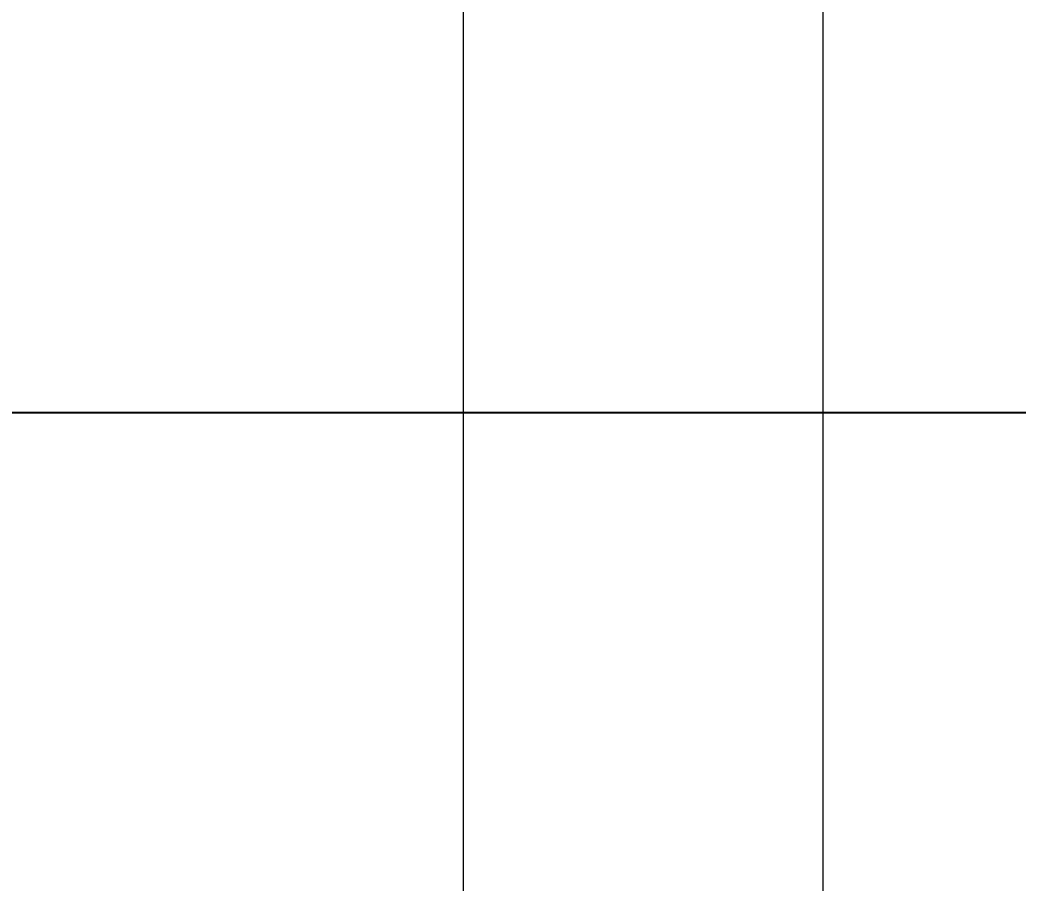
# Model space of a CAD drawing. Header units: millimetres. Extents: x 2433 to 4809, y -10272 to -6912.
# Drawn here: x 3155.9 to 3216.9, y -8100.8 to -8048.1 of the extents above; entities that cross this region are included whole.
import ezdxf

# ---------------------------------------------------------------- set-up
doc = ezdxf.new("R2010")
doc.units = ezdxf.units.MM
doc.layers.add('DIM', color=3, linetype='Continuous', lineweight=13)
doc.styles.add('ARIAL', font='arial.ttf')
doc.dimstyles.get("Standard").update_dxf_attribs({"dimtxt": 15, "dimasz": 15, "dimexe": 0.18, "dimexo": 0.0625, "dimgap": 4, "dimtad": 0, "dimtih": 1, "dimtoh": 1, "dimdec": 1, "dimdsep": 46, "dimtxsty": 'ARIAL', "dimcen": 0, "dimclrd": 3, "dimclre": 3, "dimclrt": 3, "dimadec": 0, "dimazin": 0, "dimtfac": 1, "dimtdec": 1, "dimtofl": 0, "dimtmove": 0, "dimatfit": 3, "dimfxl": 1, "dimtolj": 1, "dimtzin": 0, "dimarcsym": 0})

# ---------------------------------------------------------------- blocks, each defined once
blk = doc.blocks.new('*D42')
at = {"layer": 'Defpoints', "color": 0, "transparency": 16777216}
for p in [(3059.213, -8001.692), (3328.879, -8001.779), (3328.879, -8072.058)]:
    blk.add_point(p, dxfattribs=at)
at = {"layer": 'DIM', "color": 3, "lineweight": -2, "transparency": 16777216}
for p, q in [((3059.213, -8001.755), (3059.213, -8072.238)), ((3328.879, -8001.842), (3328.879, -8072.238)), ((3077.213, -8072.058), (3310.879, -8072.058)), ((3328.879, -8072.058), (3357.395, -8072.058))]:
    blk.add_line(p, q, dxfattribs=at)
at = {"layer": 'DIM', "color": 3, "transparency": 16777216}
for points in [[(3077.213, -8069.058), (3077.213, -8075.058), (3059.213, -8072.058)], [(3310.879, -8069.058), (3310.879, -8075.058), (3328.879, -8072.058)]]:
    blk.add_solid(points, dxfattribs=at)
at = {"layer": 'DIM', "color": 3, "transparency": 16777216, "insert": (3382.403, -8072.058), "char_height": 18, "attachment_point": 5, "style": 'ARIAL'}
blk.add_mtext('\\A1;270', dxfattribs=at)
blk = doc.blocks.new('*D43')
at = {"layer": 'Defpoints', "color": 0, "transparency": 16777216}
for p in [(3193.999, -7897.186), (3599.118, -9941.356), (3679.627, -9941.356)]:
    blk.add_point(p, dxfattribs=at)
at = {"layer": 'DIM', "color": 3, "lineweight": -2, "transparency": 16777216}
for p, q in [((3194.062, -7897.186), (3679.807, -7897.186)), ((3679.627, -7915.186), (3679.627, -8902.472)), ((3679.627, -9923.356), (3679.627, -8936.071)), ((3599.18, -9941.356), (3679.807, -9941.356))]:
    blk.add_line(p, q, dxfattribs=at)
at = {"layer": 'DIM', "color": 3, "transparency": 16777216}
for points in [[(3676.627, -7915.186), (3682.627, -7915.186), (3679.627, -7897.186)], [(3676.627, -9923.356), (3682.627, -9923.356), (3679.627, -9941.356)]]:
    blk.add_solid(points, dxfattribs=at)
at = {"layer": 'DIM', "color": 3, "transparency": 16777216, "insert": (3679.627, -8919.271), "char_height": 18, "attachment_point": 5, "style": 'ARIAL'}
blk.add_mtext('\\A1;(2280)', dxfattribs=at)

msp = doc.modelspace()

# ---------------------------------------------------------------- linework, layer by layer
at = {"linetype": 'Continuous', "lineweight": 18}
for p, q in [((3182.999, -8017.182), (3182.999, -8551.117)), ((3204.999, -8357.626), (3204.999, -8017.182))]:
    msp.add_line(p, q, dxfattribs=at)

# ---------------------------------------------------------------- dimensions: what is measured, and where the dimension line sits
at = {"layer": 'DIM', "color": 3}
dim = msp.add_linear_dim(base=(3679.627, -9941.356), p1=(3193.999, -7897.186), p2=(3599.118, -9941.356), angle=90, text='(2280)', dimstyle='Standard', override={"dimtxt": 18, "dimasz": 18, "dimgap": 5}, dxfattribs=at)
dim.commit()
dim.dimension.update_dxf_attribs({"geometry": '*D43', "text_midpoint": (3679.627, -8919.271)})
dim = msp.add_linear_dim(base=(3328.879, -8072.058), p1=(3059.213, -8001.692), p2=(3328.879, -8001.779), text='270', dimstyle='Standard', override={"dimtxt": 18, "dimasz": 18, "dimgap": 5}, dxfattribs=at)
dim.commit()
dim.dimension.update_dxf_attribs({"geometry": '*D42', "text_midpoint": (3382.403, -8072.058), "dimtype": 160})

doc.saveas('drawing.dxf')
